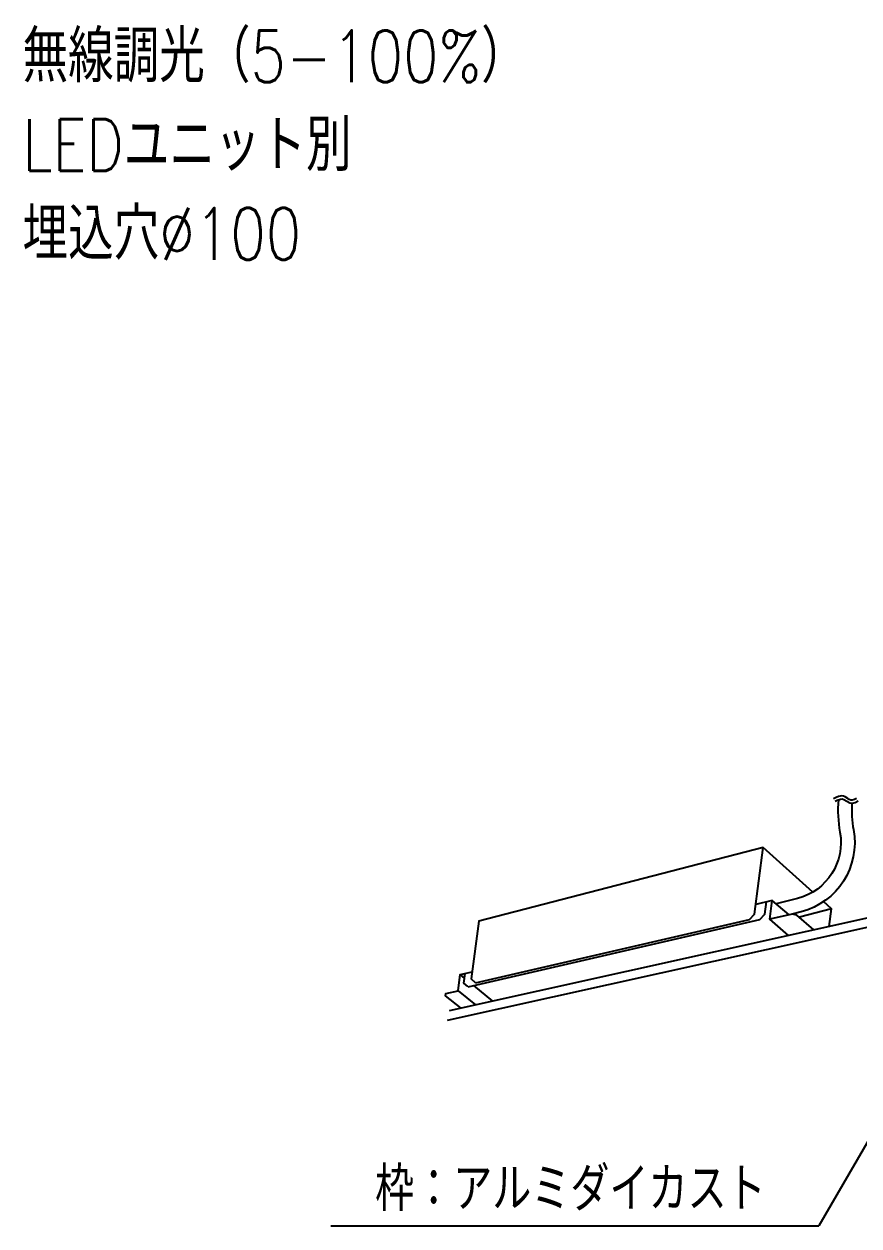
# Model space of a CAD drawing. Header units: millimetres. Extents: x 14 to 828, y 15 to 581.
# Drawn here: x 423.1 to 479.5, y 344.6 to 425.9 of the extents above; entities that cross this region are included whole.
import ezdxf

# ---------------------------------------------------------------- set-up
doc = ezdxf.new("R2010")
doc.units = ezdxf.units.MM
doc.header["$LTSCALE"] = 0.2
doc.layers.add('1_シンボル', color=2, linetype='Continuous')
doc.layers.add('1_文字', color=3, linetype='Continuous')
doc.styles.get("Standard").update_dxf_attribs({"font": 'simplex.shx', "width": 0.8, "bigfont": 'extfont2.shx'})

msp = doc.modelspace()

# ---------------------------------------------------------------- linework, layer by layer
at = {"layer": '1_シンボル', "color": 7}
for points in [[(479.358, 373.522), (479.22, 373.448), (479.07, 373.407), (478.973, 373.41), (478.872, 373.45), (478.778, 373.514), (478.586, 373.646), (478.481, 373.681), (478.369, 373.692), (478.138, 373.655), (477.986, 373.599), (477.799, 373.503)], [(479.472, 373.338), (479.267, 373.235), (479.045, 373.186), (478.904, 373.205), (478.512, 373.443), (478.402, 373.466), (478.285, 373.461), (478.051, 373.391), (477.909, 373.317)], [(453.609, 361.058), (472.125, 365.333), (472.469, 365.711), (473.061, 370.208), (453.835, 365.236), (453.319, 361.321), (453.582, 361.083)], [(476.408, 367.197), (473.061, 370.208)], [(479.357, 369.233), (479.358, 369.233)], [(487.702, 366.489), (451.698, 358.508)], [(488, 367.193), (451.834, 359.175)], [(453.116, 360.783), (472.822, 365.333), (473.166, 365.711), (473.274, 366.534)], [(476.477, 364.638), (475.336, 365.629), (475.011, 365.707), (473.507, 365.36), (473.669, 366.621), (472.554, 366.353)], [(474.813, 365.662), (473.669, 366.621)], [(477.677, 366.055), (477.127, 366.55)], [(477.521, 364.87), (477.677, 366.055), (475.5, 365.492)], [(474.773, 364.26), (473.507, 365.36)], [(452.436, 360.531), (452.579, 361.62), (453.384, 361.814)], [(452.868, 361.386), (452.579, 361.62)], [(453.085, 360.812), (452.822, 361.05), (452.905, 361.699)], [(454.791, 359.83), (453.503, 360.873)], [(452.635, 359.352), (451.575, 360.179), (451.614, 360.341), (452.436, 360.531), (453.622, 359.571)]]:
    msp.add_lwpolyline(points, dxfattribs=at)
for points in [[(478.137, 373.424, 0.066452), (478.242, 371.248)], [(479.055, 373.187, 0.060975), (479.16, 371.416)], [(479.16, 371.416, -0.393283), (475.615, 365.864), (475.009, 365.708)], [(478.242, 371.248, -0.393283), (475.381, 366.768), (473.939, 366.395)]]:
    msp.add_lwpolyline(points, format="xyb", dxfattribs=at)
at = {"layer": '1_文字'}
for p in [(489.325, 366.278), (443.825, 344.627)]:
    msp.add_line(p, (476.825, 344.627), dxfattribs=at)

# ---------------------------------------------------------------- texts
at = {"layer": '1_文字', "width": 0.8}
for s, p in [('無線調光（5-100%%%）', (423, 421.943)), ('LEDユニット別', (423, 415.943)), ('埋込穴%%C100', (423, 409.943))]:
    msp.add_text(s, height=3.5, dxfattribs=at).set_placement(p)
at = {"layer": '1_文字', "linetype": 'Continuous', "width": 0.8}
msp.add_text('枠：アルミダイカスト', height=3, dxfattribs=at).set_placement((446.825, 345.627))

doc.saveas('drawing.dxf')
